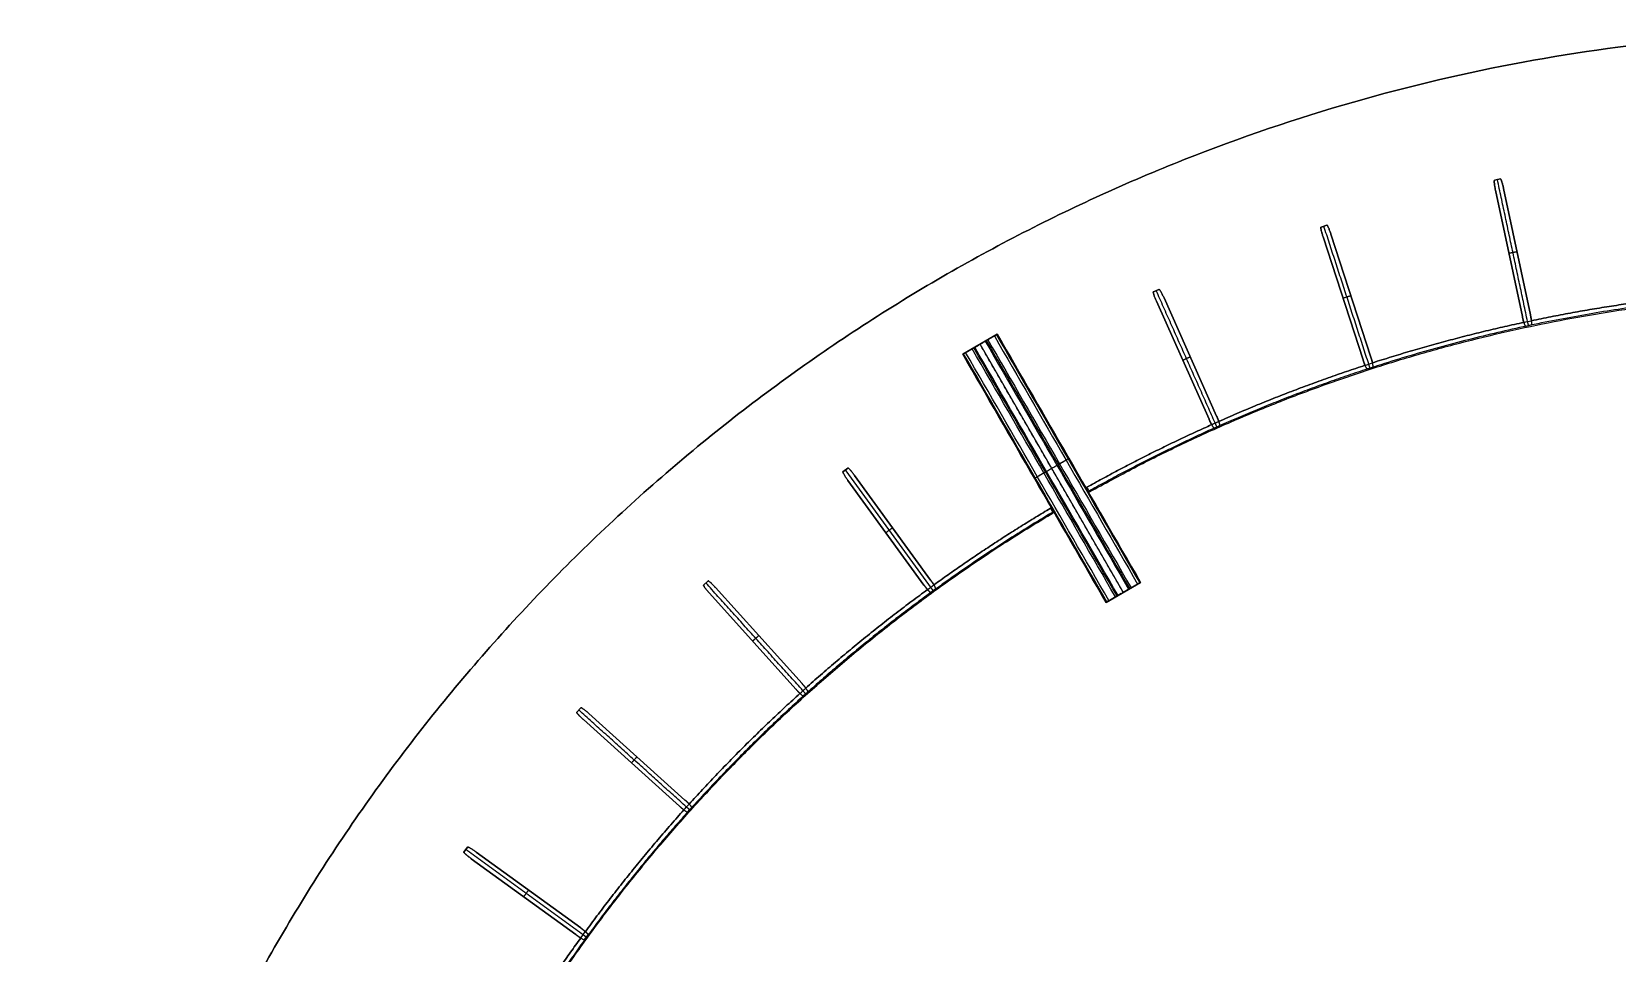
# Model space of a CAD drawing. Header units: millimetres. Extents: x -14 to 14, y 47 to 75.
# Drawn here: x -13.97 to -1.82, y 67.94 to 75 of the extents above; entities that cross this region are included whole.
import ezdxf

# ---------------------------------------------------------------- set-up
doc = ezdxf.new("R2010")
doc.units = ezdxf.units.MM
doc.header["$MEASUREMENT"] = 0
doc.layers.add('Default', color=7, linetype='Continuous')

msp = doc.modelspace()

# ---------------------------------------------------------------- linework, layer by layer
at = {"layer": 'Default', "color": 6}
for p, q in [((-2.712, 73.871, 0.216), (-2.757, 73.861, 0.216)), ((-2.712, 73.871, 0.226), (-2.757, 73.861, 0.226)), ((-2.757, 73.861, 0.221), (-2.712, 73.871, 0.221)), ((-2.757, 73.861, 0.216), (-2.757, 73.861, 0.226)), ((-2.75, 73.785, 0.216), (-2.544, 72.816, 0.216)), ((-2.75, 73.785, 0.226), (-2.544, 72.816, 0.226)), ((-2.544, 72.816, 0.221), (-2.75, 73.785, 0.221)), ((-2.75, 73.785, 0.216), (-2.75, 73.785, 0.226)), ((-2.712, 73.871, 0.216), (-2.712, 73.871, 0.226)), ((-2.482, 72.829, 0.216), (-2.688, 73.798, 0.216)), ((-2.482, 72.829, 0.226), (-2.688, 73.798, 0.226)), ((-2.688, 73.798, 0.221), (-2.482, 72.829, 0.221)), ((-2.688, 73.798, 0.216), (-2.688, 73.798, 0.226)), ((-4.042, 73.517, 0.216), (-4.087, 73.502, 0.216)), ((-4.042, 73.517, 0.226), (-4.087, 73.502, 0.226)), ((-4.087, 73.502, 0.221), (-4.042, 73.517, 0.221)), ((-4.042, 73.517, 0.216), (-4.042, 73.517, 0.226)), ((-4.087, 73.502, 0.216), (-4.087, 73.502, 0.226)), ((-4.071, 73.427, 0.216), (-3.765, 72.485, 0.216)), ((-4.071, 73.427, 0.226), (-3.765, 72.485, 0.226)), ((-3.765, 72.485, 0.221), (-4.071, 73.427, 0.221)), ((-4.071, 73.427, 0.216), (-4.071, 73.427, 0.226)), ((-3.705, 72.505, 0.216), (-4.011, 73.447, 0.216)), ((-3.705, 72.505, 0.226), (-4.011, 73.447, 0.226)), ((-4.011, 73.447, 0.221), (-3.705, 72.505, 0.221)), ((-4.011, 73.447, 0.216), (-4.011, 73.447, 0.226)), ((-5.329, 73.025, 0.216), (-5.371, 73.007, 0.216)), ((-5.329, 73.025, 0.226), (-5.371, 73.007, 0.226)), ((-5.371, 73.007, 0.221), (-5.329, 73.025, 0.221)), ((-5.329, 73.025, 0.216), (-5.329, 73.025, 0.226)), ((-5.371, 73.007, 0.216), (-5.371, 73.007, 0.226)), ((-5.348, 72.934, 0.216), (-4.945, 72.029, 0.216)), ((-5.348, 72.934, 0.226), (-4.945, 72.029, 0.226)), ((-4.945, 72.029, 0.221), (-5.348, 72.934, 0.221)), ((-5.348, 72.934, 0.216), (-5.348, 72.934, 0.226)), ((-4.887, 72.054, 0.216), (-5.29, 72.959, 0.216)), ((-4.887, 72.054, 0.226), (-5.29, 72.959, 0.226)), ((-5.29, 72.959, 0.221), (-4.887, 72.054, 0.221)), ((-5.29, 72.959, 0.216), (-5.29, 72.959, 0.226)), ((-2.544, 72.816, 0.216), (-2.544, 72.816, 0.226)), ((-2.482, 72.829, 0.216), (-2.482, 72.829, 0.226)), ((-2.52, 72.743, 0.216), (-2.474, 72.753, 0.216)), ((-2.52, 72.743, 0.226), (-2.474, 72.753, 0.226)), ((-3.765, 72.485, 0.216), (-3.765, 72.485, 0.226)), ((-3.734, 72.415, 0.216), (-3.713, 72.421, 0.216)), ((-3.734, 72.415, 0.226), (-3.713, 72.421, 0.226)), ((-3.713, 72.421, 0.216), (-3.689, 72.429, 0.216)), ((-3.713, 72.421, 0.226), (-3.689, 72.429, 0.226)), ((-3.705, 72.505, 0.216), (-3.705, 72.505, 0.226)), ((-4.887, 72.054, 0.216), (-4.887, 72.054, 0.226)), ((-4.945, 72.029, 0.216), (-4.945, 72.029, 0.226)), ((-4.906, 71.962, 0.216), (-4.886, 71.97, 0.216)), ((-4.906, 71.962, 0.226), (-4.886, 71.97, 0.226)), ((-4.886, 71.97, 0.216), (-4.863, 71.981, 0.216)), ((-4.886, 71.97, 0.226), (-4.863, 71.981, 0.226)), ((-7.712, 71.655, 0.216), (-7.75, 71.627, 0.216)), ((-7.712, 71.655, 0.226), (-7.75, 71.627, 0.226)), ((-7.75, 71.627, 0.221), (-7.712, 71.655, 0.221)), ((-7.75, 71.627, 0.216), (-7.75, 71.627, 0.226)), ((-7.712, 71.655, 0.216), (-7.712, 71.655, 0.226)), ((-7.079, 70.797, 0.216), (-7.661, 71.598, 0.216)), ((-7.079, 70.797, 0.226), (-7.661, 71.598, 0.226)), ((-7.661, 71.598, 0.221), (-7.079, 70.797, 0.221)), ((-7.661, 71.598, 0.216), (-7.661, 71.598, 0.226)), ((-7.712, 71.561, 0.216), (-7.13, 70.759, 0.216)), ((-7.712, 71.561, 0.226), (-7.13, 70.759, 0.226)), ((-7.13, 70.759, 0.221), (-7.712, 71.561, 0.221)), ((-7.712, 71.561, 0.216), (-7.712, 71.561, 0.226)), ((-8.784, 70.79, 0.216), (-8.818, 70.759, 0.216)), ((-8.784, 70.79, 0.226), (-8.818, 70.759, 0.226)), ((-8.818, 70.759, 0.221), (-8.784, 70.79, 0.221)), ((-8.818, 70.759, 0.216), (-8.818, 70.759, 0.226)), ((-8.784, 70.79, 0.216), (-8.784, 70.79, 0.226)), ((-8.064, 70.003, 0.216), (-8.727, 70.739, 0.216)), ((-8.064, 70.003, 0.226), (-8.727, 70.739, 0.226)), ((-8.727, 70.739, 0.221), (-8.064, 70.003, 0.221)), ((-8.727, 70.739, 0.216), (-8.727, 70.739, 0.226)), ((-7.13, 70.759, 0.216), (-7.13, 70.759, 0.226)), ((-7.079, 70.797, 0.216), (-7.079, 70.797, 0.226)), ((-7.078, 70.703, 0.216), (-7.041, 70.73, 0.216)), ((-7.078, 70.703, 0.226), (-7.041, 70.73, 0.226)), ((-8.774, 70.697, 0.216), (-8.111, 69.961, 0.216)), ((-8.774, 70.697, 0.226), (-8.111, 69.961, 0.226)), ((-8.111, 69.961, 0.221), (-8.774, 70.697, 0.221)), ((-8.774, 70.697, 0.216), (-8.774, 70.697, 0.226)), ((-8.064, 70.003, 0.216), (-8.064, 70.003, 0.226)), ((-8.111, 69.961, 0.216), (-8.111, 69.961, 0.226)), ((-8.054, 69.91, 0.216), (-8.037, 69.923, 0.216)), ((-8.054, 69.91, 0.226), (-8.037, 69.923, 0.226)), ((-8.037, 69.923, 0.216), (-8.019, 69.94, 0.216)), ((-8.037, 69.923, 0.226), (-8.019, 69.94, 0.226)), ((-9.759, 69.818, 0.216), (-9.79, 69.784, 0.216)), ((-9.759, 69.818, 0.226), (-9.79, 69.784, 0.226)), ((-9.79, 69.784, 0.221), (-9.759, 69.818, 0.221)), ((-9.79, 69.784, 0.216), (-9.79, 69.784, 0.226)), ((-9.759, 69.818, 0.216), (-9.759, 69.818, 0.226)), ((-8.961, 69.111, 0.216), (-9.697, 69.774, 0.216)), ((-8.961, 69.111, 0.226), (-9.697, 69.774, 0.226)), ((-9.697, 69.774, 0.221), (-8.961, 69.111, 0.221)), ((-9.697, 69.774, 0.216), (-9.697, 69.774, 0.226)), ((-9.739, 69.727, 0.216), (-9.003, 69.064, 0.216)), ((-9.739, 69.727, 0.226), (-9.003, 69.064, 0.226)), ((-9.003, 69.064, 0.221), (-9.739, 69.727, 0.221)), ((-9.739, 69.727, 0.216), (-9.739, 69.727, 0.226)), ((-9.003, 69.064, 0.216), (-9.003, 69.064, 0.226)), ((-8.961, 69.111, 0.216), (-8.961, 69.111, 0.226)), ((-8.941, 69.019, 0.216), (-8.924, 69.037, 0.216)), ((-8.941, 69.019, 0.226), (-8.924, 69.037, 0.226)), ((-8.924, 69.037, 0.216), (-8.909, 69.053, 0.216)), ((-8.924, 69.037, 0.226), (-8.909, 69.053, 0.226)), ((-10.627, 68.75, 0.216), (-10.655, 68.712, 0.216)), ((-10.627, 68.75, 0.226), (-10.655, 68.712, 0.226)), ((-10.655, 68.712, 0.221), (-10.627, 68.75, 0.221)), ((-10.655, 68.712, 0.216), (-10.655, 68.712, 0.226)), ((-10.627, 68.75, 0.216), (-10.627, 68.75, 0.226)), ((-10.598, 68.661, 0.216), (-9.797, 68.079, 0.216)), ((-10.598, 68.661, 0.226), (-9.797, 68.079, 0.226)), ((-9.797, 68.079, 0.221), (-10.598, 68.661, 0.221)), ((-10.598, 68.661, 0.216), (-10.598, 68.661, 0.226)), ((-9.759, 68.13, 0.216), (-10.561, 68.712, 0.216)), ((-9.759, 68.13, 0.226), (-10.561, 68.712, 0.226)), ((-10.561, 68.712, 0.221), (-9.759, 68.13, 0.221)), ((-10.561, 68.712, 0.216), (-10.561, 68.712, 0.226)), ((-9.797, 68.079, 0.216), (-9.797, 68.079, 0.226)), ((-9.759, 68.13, 0.216), (-9.759, 68.13, 0.226)), ((-9.73, 68.041, 0.216), (-9.703, 68.078, 0.216)), ((-9.73, 68.041, 0.226), (-9.703, 68.078, 0.226))]:
    msp.add_line(p, q, dxfattribs=at)
at = {"layer": 'Default', "color": 3}
for p, q in [((-6.568, 72.681, 0.302), (-6.568, 72.681, 0.216)), ((-5.602, 70.703, 0.238), (-6.7, 72.605, 0.238)), ((-6.7, 72.605, 0.238), (-6.7, 72.605, 0.216)), ((-6.832, 72.528, 0.302), (-6.832, 72.528, 0.216)), ((-6.019, 71.73, 0.302), (-6.019, 71.73, 0.216)), ((-6.283, 71.577, 0.302), (-6.283, 71.577, 0.216)), ((-5.47, 70.779, 0.302), (-5.47, 70.779, 0.216)), ((-5.734, 70.626, 0.302), (-5.734, 70.626, 0.216)), ((-5.602, 70.703, 0.238), (-5.602, 70.703, 0.216))]:
    msp.add_line(p, q, dxfattribs=at)
for points in [[(-6.568, 72.681), (-6.832, 72.528)], [(-6.683, 72.615), (-6.568, 72.681)], [(-6.59, 72.668), (-6.64, 72.639)], [(-5.47, 70.779), (-6.568, 72.681)], [(-6.568, 72.681), (-5.47, 70.779)], [(-6.832, 72.528), (-6.717, 72.595)], [(-6.76, 72.57), (-6.81, 72.541)], [(-6.832, 72.528), (-5.734, 70.626)], [(-5.734, 70.626), (-6.832, 72.528)], [(-5.734, 70.626), (-5.47, 70.779)], [(-5.47, 70.779), (-5.585, 70.712)], [(-5.542, 70.737), (-5.492, 70.766)], [(-5.619, 70.693), (-5.734, 70.626)], [(-5.712, 70.639), (-5.662, 70.668)]]:
    msp.add_lwpolyline(points, dxfattribs=at)
at = {"layer": 'Default', "color": 177}
for points, knots in [([(13.967, 61, -0.008), (13.967, 75, -0.008), (0, 75, -0.008), (-13.967, 75, -0.008), (-13.967, 61, -0.008), (-13.967, 47, -0.008), (0, 47, -0.008), (13.967, 47, -0.008), (13.967, 61, -0.008)], [0, 0, 0, 21.991149, 21.991149, 43.982297, 43.982297, 65.973446, 65.973446, 87.964594, 87.964594, 87.964594]), ([(13.967, 61, 0.218), (13.967, 47, 0.218), (0, 47, 0.218), (-13.967, 47, 0.218), (-13.967, 61, 0.218), (-13.967, 75, 0.218), (0, 75, 0.218), (13.967, 75, 0.218), (13.967, 61, 0.218)], [-87.964594, -87.964594, -87.964594, -65.973446, -65.973446, -43.982297, -43.982297, -21.991149, -21.991149, 0, 0, 0]), ([(13.967, 61, 0.105), (13.967, 75, 0.105), (0, 75, 0.105), (-13.967, 75, 0.105), (-13.967, 61, 0.105), (-13.967, 47, 0.105), (0, 47, 0.105), (13.967, 47, 0.105), (13.967, 61, 0.105)], [0, 0, 0, 21.991149, 21.991149, 43.982297, 43.982297, 65.973446, 65.973446, 87.964594, 87.964594, 87.964594])]:
    msp.add_rational_spline(points, [1, 0.707106781187, 1, 0.707106781187, 1, 0.707106781187, 1, 0.707106781187, 1], degree=2, knots=knots, dxfattribs=at)
at = {"layer": 'Default', "color": 6}
for points, weights, degree in [([(-2.757, 73.861, 0.216), (-2.766, 73.859, 0.216), (-2.75, 73.785, 0.216)], [1, 0.707106781187, 1], 2), ([(-2.757, 73.861, 0.226), (-2.766, 73.859, 0.226), (-2.75, 73.785, 0.226)], [1, 0.707106781187, 1], 2), ([(-2.75, 73.785, 0.221), (-2.766, 73.859, 0.221), (-2.757, 73.861, 0.221)], [1, 0.707106781187, 1], 2), ([(-2.688, 73.798, 0.216), (-2.704, 73.872, 0.216), (-2.712, 73.871, 0.216)], [1, 0.707106781187, 1], 2), ([(-2.688, 73.798, 0.226), (-2.704, 73.872, 0.226), (-2.712, 73.871, 0.226)], [1, 0.707106781187, 1], 2), ([(-2.712, 73.871, 0.221), (-2.704, 73.872, 0.221), (-2.688, 73.798, 0.221)], [1, 0.707106781187, 1], 2), ([(-4.011, 73.447, 0.216), (-4.034, 73.519, 0.216), (-4.042, 73.517, 0.216)], [1, 0.707106781187, 1], 2), ([(-4.011, 73.447, 0.226), (-4.034, 73.519, 0.226), (-4.042, 73.517, 0.226)], [1, 0.707106781187, 1], 2), ([(-4.042, 73.517, 0.221), (-4.034, 73.519, 0.221), (-4.011, 73.447, 0.221)], [1, 0.707106781187, 1], 2), ([(-4.087, 73.502, 0.216), (-4.095, 73.5, 0.216), (-4.071, 73.427, 0.216)], [1, 0.707106781187, 1], 2), ([(-4.087, 73.502, 0.226), (-4.095, 73.5, 0.226), (-4.071, 73.427, 0.226)], [1, 0.707106781187, 1], 2), ([(-4.071, 73.427, 0.221), (-4.095, 73.5, 0.221), (-4.087, 73.502, 0.221)], [1, 0.707106781187, 1], 2), ([(-5.29, 72.959, 0.216), (-5.321, 73.029, 0.216), (-5.329, 73.025, 0.216)], [1, 0.707106781187, 1], 2), ([(-5.29, 72.959, 0.226), (-5.321, 73.029, 0.226), (-5.329, 73.025, 0.226)], [1, 0.707106781187, 1], 2), ([(-5.329, 73.025, 0.221), (-5.321, 73.029, 0.221), (-5.29, 72.959, 0.221)], [1, 0.707106781187, 1], 2), ([(-5.86, 71.473, 0.221), (-3.204, 72.959, 0.221), (-0.161, 73, 0.221)], [0.861476329875, 0.883051693523, 0.963380040124], 2), ([(-5.371, 73.007, 0.216), (-5.379, 73.003, 0.216), (-5.348, 72.934, 0.216)], [1, 0.707106781187, 1], 2), ([(-5.371, 73.007, 0.226), (-5.379, 73.003, 0.226), (-5.348, 72.934, 0.226)], [1, 0.707106781187, 1], 2), ([(-5.348, 72.934, 0.221), (-5.379, 73.003, 0.221), (-5.371, 73.007, 0.221)], [1, 0.707106781187, 1], 2), ([(-0.161, 73.008, 0.226), (-1.981, 72.983, 0.226), (-3.713, 72.421, 0.226)], [0.963384201334, 0.913716196428, 0.886509199455], 2), ([(-0.161, 73.008, 0.216), (-1.981, 72.983, 0.216), (-3.713, 72.421, 0.216)], [0.963384201339, 0.913716196429, 0.886509199455], 2), ([(-2.474, 72.785, 0.226), (-1.886, 72.908, 0.226), (-1.289, 72.972, 0.226)], [0.908123857218, 0.91972819824, 0.93380018777], 2), ([(-2.474, 72.785, 0.216), (-1.886, 72.908, 0.216), (-1.289, 72.972, 0.216)], [0.908123857218, 0.91972819824, 0.93380018777], 2), ([(-1.289, 72.972, 0.221), (-1.886, 72.908, 0.221), (-2.474, 72.785, 0.221)], [0.93380018777, 0.91972819824, 0.908123857218], 2), ([(-2.544, 72.816, 0.216), (-2.539, 72.791, 0.216), (-2.533, 72.772, 0.216)], [1, 0.8811173602, 0.858741441198], 2), ([(-2.544, 72.816, 0.226), (-2.539, 72.791, 0.226), (-2.533, 72.772, 0.226)], [1, 0.881117360202, 0.858741441199], 2), ([(-2.533, 72.772, 0.221), (-2.539, 72.791, 0.221), (-2.544, 72.816, 0.221)], [0.858741441198, 0.8811173602, 1], 2), ([(-2.474, 72.785, 0.216), (-2.477, 72.805, 0.216), (-2.482, 72.829, 0.216)], [0.858741441198, 0.8811173602, 1], 2), ([(-2.474, 72.785, 0.226), (-2.477, 72.805, 0.226), (-2.482, 72.829, 0.226)], [0.858741441199, 0.881117360202, 1], 2), ([(-2.482, 72.829, 0.221), (-2.477, 72.805, 0.221), (-2.474, 72.785, 0.221)], [1, 0.8811173602, 0.858741441198], 2), ([(-2.474, 72.753, 0.216), (-2.47, 72.754, 0.216), (-2.474, 72.785, 0.216)], [1, 0.825989420987, 0.858741441198], 2), ([(-2.474, 72.753, 0.226), (-2.47, 72.754, 0.226), (-2.474, 72.785, 0.226)], [1, 0.825989420985, 0.858741441199], 2), ([(-3.692, 72.462, 0.226), (-3.12, 72.646, 0.226), (-2.533, 72.772, 0.226)], [0.886955668174, 0.895798276946, 0.906981795845], 2), ([(-3.692, 72.462, 0.216), (-3.12, 72.646, 0.216), (-2.533, 72.772, 0.216)], [0.886955668174, 0.895798276946, 0.906981795845], 2), ([(-2.533, 72.772, 0.221), (-3.12, 72.646, 0.221), (-3.692, 72.462, 0.221)], [0.906981795845, 0.8957980915, 0.886955374918], 2), ([(-2.533, 72.772, 0.216), (-2.524, 72.742, 0.216), (-2.52, 72.743, 0.216)], [0.858741441198, 0.825989420987, 1], 2), ([(-2.533, 72.772, 0.226), (-2.524, 72.742, 0.226), (-2.52, 72.743, 0.226)], [0.858741441199, 0.825989420985, 1], 2), ([(-3.713, 72.421, 0.226), (-4.311, 72.226, 0.226), (-4.886, 71.97, 0.226)], [0.886509199455, 0.877472998245, 0.870914446201], 2), ([(-3.713, 72.421, 0.216), (-4.311, 72.226, 0.216), (-4.886, 71.97, 0.216)], [0.886509199455, 0.877472998231, 0.87091444618], 2), ([(-4.87, 72.013, 0.226), (-4.321, 72.256, 0.226), (-3.75, 72.443, 0.226)], [0.871233326173, 0.877535453279, 0.886084014252], 2), ([(-4.87, 72.013, 0.216), (-4.321, 72.256, 0.216), (-3.75, 72.443, 0.216)], [0.871233326173, 0.877535453279, 0.886084014252], 2), ([(-3.75, 72.443, 0.221), (-4.321, 72.256, 0.221), (-4.87, 72.013, 0.221)], [0.886081754882, 0.877534278292, 0.87123282168], 2), ([(-3.765, 72.485, 0.216), (-3.757, 72.461, 0.216), (-3.75, 72.443, 0.216)], [1, 0.8811173602, 0.858741441198], 2), ([(-3.765, 72.485, 0.226), (-3.757, 72.461, 0.226), (-3.75, 72.443, 0.226)], [1, 0.881117360202, 0.858741441199], 2), ([(-3.75, 72.443, 0.221), (-3.757, 72.461, 0.221), (-3.765, 72.485, 0.221)], [0.858739743485, 0.88111284988, 1], 2), ([(-3.75, 72.443, 0.216), (-3.738, 72.414, 0.216), (-3.734, 72.415, 0.216)], [0.858741441198, 0.825989420987, 1], 2), ([(-3.75, 72.443, 0.226), (-3.738, 72.414, 0.226), (-3.734, 72.415, 0.226)], [0.858741441199, 0.825989420985, 1], 2), ([(-3.692, 72.462, 0.216), (-3.697, 72.481, 0.216), (-3.705, 72.505, 0.216)], [0.858741441198, 0.8811173602, 1], 2), ([(-3.692, 72.462, 0.226), (-3.697, 72.481, 0.226), (-3.705, 72.505, 0.226)], [0.858741441198, 0.881117360202, 1], 2), ([(-3.705, 72.505, 0.221), (-3.697, 72.481, 0.221), (-3.692, 72.462, 0.221)], [1, 0.881652091522, 0.858944686418], 2), ([(-3.689, 72.429, 0.216), (-3.685, 72.43, 0.216), (-3.692, 72.462, 0.216)], [1, 0.825989420987, 0.858741441198], 2), ([(-3.689, 72.429, 0.226), (-3.685, 72.43, 0.226), (-3.692, 72.462, 0.226)], [1, 0.825989420985, 0.858741441198], 2), ([(-4.87, 72.013, 0.216), (-4.877, 72.032, 0.216), (-4.887, 72.054, 0.216)], [0.858741441198, 0.8811173602, 1], 2), ([(-4.87, 72.013, 0.226), (-4.877, 72.032, 0.226), (-4.887, 72.054, 0.226)], [0.858741441198, 0.881117360201, 1], 2), ([(-4.887, 72.054, 0.221), (-4.877, 72.032, 0.221), (-4.87, 72.013, 0.221)], [1, 0.881009252802, 0.858700825366], 2), ([(-5.881, 71.508, 0.226), (-5.414, 71.769, 0.226), (-4.925, 71.988, 0.226)], [0.861472719453, 0.865176252297, 0.870611769727], 2), ([(-5.881, 71.508, 0.216), (-5.414, 71.769, 0.216), (-4.925, 71.988, 0.216)], [0.861472719453, 0.865176252297, 0.870611769727], 2), ([(-4.925, 71.988, 0.221), (-5.414, 71.769, 0.221), (-5.881, 71.508, 0.221)], [0.870611197844, 0.865176057467, 0.861472719453], 2), ([(-4.886, 71.97, 0.226), (-5.386, 71.746, 0.226), (-5.864, 71.479, 0.226)], [0.870914446201, 0.865288867953, 0.861486170257], 2), ([(-4.886, 71.97, 0.216), (-5.386, 71.746, 0.216), (-5.864, 71.479, 0.216)], [0.87091444618, 0.865288867946, 0.861486170257], 2), ([(-4.945, 72.029, 0.216), (-4.935, 72.006, 0.216), (-4.925, 71.988, 0.216)], [1, 0.8811173602, 0.858741441198], 2), ([(-4.945, 72.029, 0.226), (-4.935, 72.006, 0.226), (-4.925, 71.988, 0.226)], [1, 0.881117360201, 0.858741441198], 2), ([(-4.925, 71.988, 0.221), (-4.935, 72.006, 0.221), (-4.945, 72.029, 0.221)], [0.85898638775, 0.881760553025, 1], 2), ([(-4.925, 71.988, 0.216), (-4.898, 72.001, 0.216), (-4.87, 72.013, 0.216)], [0.870611769727, 0.870919767423, 0.871233326173], 2), ([(-4.925, 71.988, 0.226), (-4.898, 72.001, 0.226), (-4.87, 72.013, 0.226)], [0.870611769727, 0.870919767423, 0.871233326173], 2), ([(-4.925, 71.988, 0.216), (-4.91, 71.961, 0.216), (-4.906, 71.962, 0.216)], [0.858741441198, 0.825989420987, 1], 2), ([(-4.925, 71.988, 0.226), (-4.91, 71.961, 0.226), (-4.906, 71.962, 0.226)], [0.858741441198, 0.825989420985, 1], 2), ([(-4.863, 71.981, 0.216), (-4.859, 71.982, 0.216), (-4.87, 72.013, 0.216)], [1, 0.825989420987, 0.858741441198], 2), ([(-4.863, 71.981, 0.226), (-4.859, 71.982, 0.226), (-4.87, 72.013, 0.226)], [1, 0.825989420985, 0.858741441198], 2), ([(-7.75, 71.627, 0.216), (-7.757, 71.622, 0.216), (-7.712, 71.561, 0.216)], [1, 0.707106781187, 1], 2), ([(-7.75, 71.627, 0.226), (-7.757, 71.622, 0.226), (-7.712, 71.561, 0.226)], [1, 0.707106781187, 1], 2), ([(-7.712, 71.561, 0.221), (-7.757, 71.622, 0.221), (-7.75, 71.627, 0.221)], [1, 0.707106781187, 1], 2), ([(-7.661, 71.598, 0.216), (-7.706, 71.66, 0.216), (-7.712, 71.655, 0.216)], [1, 0.707106781187, 1], 2), ([(-7.661, 71.598, 0.226), (-7.706, 71.66, 0.226), (-7.712, 71.655, 0.226)], [1, 0.707106781187, 1], 2), ([(-7.712, 71.655, 0.221), (-7.706, 71.66, 0.221), (-7.661, 71.598, 0.221)], [1, 0.707106781187, 1], 2), ([(-7.053, 70.76, 0.226), (-6.62, 71.073, 0.226), (-6.16, 71.347, 0.226)], [0.854801449116, 0.856256535563, 0.859408078171], 2), ([(-7.053, 70.76, 0.216), (-6.62, 71.073, 0.216), (-6.16, 71.347, 0.216)], [0.854801449116, 0.856256535563, 0.859408078171], 2), ([(-6.16, 71.347, 0.221), (-6.62, 71.073, 0.221), (-7.053, 70.76, 0.221)], [0.859408078171, 0.856256535563, 0.854801449116], 2), ([(-10.312, 67.14, 0.221), (-8.755, 69.755, 0.221), (-6.14, 71.312, 0.221)], [0.877439771996, 0.841730814276, 0.859404980602], 2), ([(-6.143, 71.317, 0.226), (-7.159, 70.713, 0.226), (-8.037, 69.923, 0.226)], [0.859414849336, 0.852464419164, 0.853755705209], 2), ([(-6.143, 71.317, 0.216), (-7.159, 70.713, 0.216), (-8.037, 69.923, 0.216)], [0.859414849336, 0.85246441916, 0.853755705211], 2), ([(-8.818, 70.759, 0.216), (-8.825, 70.753, 0.216), (-8.774, 70.697, 0.216)], [1, 0.707106781187, 1], 2), ([(-8.818, 70.759, 0.226), (-8.825, 70.753, 0.226), (-8.774, 70.697, 0.226)], [1, 0.707106781187, 1], 2), ([(-8.774, 70.697, 0.221), (-8.825, 70.753, 0.221), (-8.818, 70.759, 0.221)], [1, 0.707106781187, 1], 2), ([(-8.727, 70.739, 0.216), (-8.778, 70.796, 0.216), (-8.784, 70.79, 0.216)], [1, 0.707106781187, 1], 2), ([(-8.727, 70.739, 0.226), (-8.778, 70.796, 0.226), (-8.784, 70.79, 0.226)], [1, 0.707106781187, 1], 2), ([(-8.784, 70.79, 0.221), (-8.778, 70.796, 0.221), (-8.727, 70.739, 0.221)], [1, 0.707106781187, 1], 2), ([(-8.035, 69.969, 0.226), (-7.587, 70.37, 0.226), (-7.102, 70.724, 0.226)], [0.853724069709, 0.853122087681, 0.854643284933], 2), ([(-8.035, 69.969, 0.216), (-7.587, 70.37, 0.216), (-7.102, 70.724, 0.216)], [0.853724069709, 0.853122087681, 0.854643284933], 2), ([(-7.102, 70.724, 0.221), (-7.587, 70.37, 0.221), (-8.035, 69.969, 0.221)], [0.854643284933, 0.853122094193, 0.853724064555], 2), ([(-7.13, 70.759, 0.216), (-7.115, 70.739, 0.216), (-7.102, 70.724, 0.216)], [1, 0.8811173602, 0.858741441198], 2), ([(-7.13, 70.759, 0.226), (-7.115, 70.739, 0.226), (-7.102, 70.724, 0.226)], [1, 0.881117360201, 0.858741441198], 2), ([(-7.102, 70.724, 0.221), (-7.115, 70.739, 0.221), (-7.13, 70.759, 0.221)], [0.858741441198, 0.8811173602, 1], 2), ([(-7.102, 70.724, 0.216), (-7.082, 70.7, 0.216), (-7.078, 70.703, 0.216)], [0.858741441198, 0.825989420987, 1], 2), ([(-7.102, 70.724, 0.226), (-7.082, 70.7, 0.226), (-7.078, 70.703, 0.226)], [0.858741441198, 0.825989420986, 1], 2), ([(-7.053, 70.76, 0.216), (-7.064, 70.777, 0.216), (-7.079, 70.797, 0.216)], [0.858741441198, 0.8811173602, 1], 2), ([(-7.053, 70.76, 0.226), (-7.064, 70.777, 0.226), (-7.079, 70.797, 0.226)], [0.858741441198, 0.881117360201, 1], 2), ([(-7.079, 70.797, 0.221), (-7.064, 70.777, 0.221), (-7.053, 70.76, 0.221)], [1, 0.8811173602, 0.858741441198], 2), ([(-7.041, 70.73, 0.216), (-7.037, 70.733, 0.216), (-7.053, 70.76, 0.216)], [1, 0.825989420987, 0.858741441198], 2), ([(-7.041, 70.73, 0.226), (-7.037, 70.733, 0.226), (-7.053, 70.76, 0.226)], [1, 0.825989420986, 0.858741441198], 2), ([(-8.035, 69.969, 0.216), (-8.047, 69.985, 0.216), (-8.064, 70.003, 0.216)], [0.858741441198, 0.8811173602, 1], 2), ([(-8.035, 69.969, 0.226), (-8.047, 69.985, 0.226), (-8.064, 70.003, 0.226)], [0.858741441198, 0.881117360201, 1], 2), ([(-8.064, 70.003, 0.221), (-8.047, 69.985, 0.221), (-8.035, 69.969, 0.221)], [1, 0.880702683101, 0.858586515543], 2), ([(-8.928, 69.08, 0.226), (-8.525, 69.525, 0.226), (-8.08, 69.928, 0.226)], [0.857339146228, 0.854499460823, 0.853789816017], 2), ([(-8.928, 69.08, 0.216), (-8.525, 69.525, 0.216), (-8.08, 69.928, 0.216)], [0.857339146228, 0.854499460823, 0.853789816017], 2), ([(-8.08, 69.928, 0.221), (-8.525, 69.525, 0.221), (-8.928, 69.08, 0.221)], [0.853789811566, 0.854499429188, 0.857338964315], 2), ([(-8.037, 69.923, 0.226), (-8.504, 69.503, 0.226), (-8.924, 69.037, 0.226)], [0.853755705209, 0.85444327777, 0.857467587223], 2), ([(-8.037, 69.923, 0.216), (-8.504, 69.503, 0.216), (-8.924, 69.037, 0.216)], [0.853755705211, 0.854443277775, 0.857467587233], 2), ([(-8.111, 69.961, 0.216), (-8.094, 69.942, 0.216), (-8.08, 69.928, 0.216)], [1, 0.8811173602, 0.858741441198], 2), ([(-8.111, 69.961, 0.226), (-8.094, 69.942, 0.226), (-8.08, 69.928, 0.226)], [1, 0.881117360215, 0.858741441204], 2), ([(-8.08, 69.928, 0.221), (-8.094, 69.942, 0.221), (-8.111, 69.961, 0.221)], [0.858689482824, 0.880978986171, 1], 2), ([(-8.08, 69.928, 0.216), (-8.057, 69.907, 0.216), (-8.054, 69.91, 0.216)], [0.858741441198, 0.825989420987, 1], 2), ([(-8.08, 69.928, 0.226), (-8.057, 69.907, 0.226), (-8.054, 69.91, 0.226)], [0.858741441204, 0.825989420972, 1], 2), ([(-8.079, 69.928, 0.226), (-8.08, 69.928, 0.226), (-8.08, 69.928, 0.226), (-8.08, 69.928, 0.226)], [1, 1.00015522044, 1.00031368567, 1.00047539569], 3), ([(-8.019, 69.94, 0.216), (-8.015, 69.943, 0.216), (-8.035, 69.969, 0.216)], [1, 0.825989420987, 0.858741441198], 2), ([(-8.019, 69.94, 0.226), (-8.015, 69.943, 0.226), (-8.035, 69.969, 0.226)], [1, 0.825989420986, 0.858741441198], 2), ([(-9.79, 69.784, 0.216), (-9.796, 69.778, 0.216), (-9.739, 69.727, 0.216)], [1, 0.707106781187, 1], 2), ([(-9.79, 69.784, 0.226), (-9.796, 69.778, 0.226), (-9.739, 69.727, 0.226)], [1, 0.707106781187, 1], 2), ([(-9.739, 69.727, 0.221), (-9.796, 69.778, 0.221), (-9.79, 69.784, 0.221)], [1, 0.707106781187, 1], 2), ([(-9.697, 69.774, 0.216), (-9.753, 69.825, 0.216), (-9.759, 69.818, 0.216)], [1, 0.707106781187, 1], 2), ([(-9.697, 69.774, 0.226), (-9.753, 69.825, 0.226), (-9.759, 69.818, 0.226)], [1, 0.707106781187, 1], 2), ([(-9.759, 69.818, 0.221), (-9.753, 69.825, 0.221), (-9.697, 69.774, 0.221)], [1, 0.707106781187, 1], 2), ([(-8.924, 69.037, 0.226), (-9.714, 68.159, 0.226), (-10.318, 67.144, 0.226)], [0.857467587223, 0.863217299204, 0.877412981323], 2), ([(-8.924, 69.037, 0.216), (-9.714, 68.159, 0.216), (-10.318, 67.144, 0.216)], [0.857467587233, 0.863217299214, 0.877412981315], 2), ([(-9.724, 68.102, 0.226), (-9.37, 68.587, 0.226), (-8.969, 69.035, 0.226)], [0.865726553114, 0.860598125224, 0.857630251141], 2), ([(-9.724, 68.102, 0.216), (-9.37, 68.587, 0.216), (-8.969, 69.035, 0.216)], [0.865726553114, 0.860598125224, 0.857630251141], 2), ([(-8.969, 69.035, 0.221), (-9.37, 68.587, 0.221), (-9.724, 68.102, 0.221)], [0.857629760727, 0.860597701499, 0.865726553114], 2), ([(-9.003, 69.064, 0.216), (-8.985, 69.047, 0.216), (-8.969, 69.035, 0.216)], [1, 0.8811173602, 0.858741441198], 2), ([(-9.003, 69.064, 0.226), (-8.985, 69.047, 0.226), (-8.969, 69.035, 0.226)], [1, 0.881117360204, 0.858741441199], 2), ([(-8.969, 69.035, 0.221), (-8.985, 69.047, 0.221), (-9.003, 69.064, 0.221)], [0.858433842898, 0.880287744755, 1], 2), ([(-8.969, 69.035, 0.216), (-8.944, 69.016, 0.216), (-8.941, 69.019, 0.216)], [0.858741441198, 0.825989420987, 1], 2), ([(-8.969, 69.035, 0.226), (-8.944, 69.016, 0.226), (-8.941, 69.019, 0.226)], [0.858741441199, 0.825989420983, 1], 2), ([(-8.928, 69.08, 0.216), (-8.942, 69.094, 0.216), (-8.961, 69.111, 0.216)], [0.858741441201, 0.881117360209, 1], 2), ([(-8.928, 69.08, 0.226), (-8.942, 69.094, 0.226), (-8.961, 69.111, 0.226)], [0.8587414412, 0.881117360204, 1], 2), ([(-8.961, 69.111, 0.221), (-8.942, 69.094, 0.221), (-8.928, 69.08, 0.221)], [1, 0.880702686706, 0.85858651688], 2), ([(-8.909, 69.053, 0.216), (-8.907, 69.057, 0.216), (-8.928, 69.08, 0.216)], [1, 0.825989420978, 0.858741441201], 2), ([(-8.909, 69.053, 0.226), (-8.907, 69.057, 0.226), (-8.928, 69.08, 0.226)], [1, 0.825989420982, 0.8587414412], 2), ([(-10.655, 68.712, 0.216), (-10.66, 68.706, 0.216), (-10.598, 68.661, 0.216)], [1, 0.707106781187, 1], 2), ([(-10.655, 68.712, 0.226), (-10.66, 68.706, 0.226), (-10.598, 68.661, 0.226)], [1, 0.707106781187, 1], 2), ([(-10.598, 68.661, 0.221), (-10.66, 68.706, 0.221), (-10.655, 68.712, 0.221)], [1, 0.707106781187, 1], 2), ([(-10.561, 68.712, 0.216), (-10.622, 68.757, 0.216), (-10.627, 68.75, 0.216)], [1, 0.707106781187, 1], 2), ([(-10.561, 68.712, 0.226), (-10.622, 68.757, 0.226), (-10.627, 68.75, 0.226)], [1, 0.707106781187, 1], 2), ([(-10.627, 68.75, 0.221), (-10.622, 68.757, 0.221), (-10.561, 68.712, 0.221)], [1, 0.707106781187, 1], 2), ([(-10.347, 67.16, 0.226), (-10.073, 67.62, 0.226), (-9.76, 68.053, 0.226)], [0.877446111325, 0.870970161112, 0.866249470655], 2), ([(-10.347, 67.16, 0.216), (-10.073, 67.62, 0.216), (-9.76, 68.053, 0.216)], [0.877446111325, 0.870970161112, 0.866249470655], 2), ([(-9.76, 68.053, 0.221), (-10.073, 67.62, 0.221), (-10.347, 67.16, 0.221)], [0.866249470655, 0.870970161112, 0.877446111325], 2), ([(-9.797, 68.079, 0.216), (-9.777, 68.064, 0.216), (-9.76, 68.053, 0.216)], [1, 0.8811173602, 0.858741441198], 2), ([(-9.797, 68.079, 0.226), (-9.777, 68.064, 0.226), (-9.76, 68.053, 0.226)], [1, 0.881117360201, 0.858741441198], 2), ([(-9.76, 68.053, 0.221), (-9.777, 68.064, 0.221), (-9.797, 68.079, 0.221)], [0.858741441198, 0.8811173602, 1], 2), ([(-9.76, 68.053, 0.216), (-9.733, 68.037, 0.216), (-9.73, 68.041, 0.216)], [0.858741441198, 0.825989420987, 1], 2), ([(-9.76, 68.053, 0.226), (-9.733, 68.037, 0.226), (-9.73, 68.041, 0.226)], [0.858741441198, 0.825989420986, 1], 2), ([(-9.724, 68.102, 0.216), (-9.739, 68.115, 0.216), (-9.759, 68.13, 0.216)], [0.858741441198, 0.8811173602, 1], 2), ([(-9.724, 68.102, 0.226), (-9.739, 68.115, 0.226), (-9.759, 68.13, 0.226)], [0.858741441198, 0.8811173602, 1], 2), ([(-9.759, 68.13, 0.221), (-9.739, 68.115, 0.221), (-9.724, 68.102, 0.221)], [1, 0.8811173602, 0.858741441198], 2), ([(-9.703, 68.078, 0.216), (-9.7, 68.082, 0.216), (-9.724, 68.102, 0.216)], [1, 0.825989420987, 0.858741441198], 2), ([(-9.703, 68.078, 0.226), (-9.7, 68.082, 0.226), (-9.724, 68.102, 0.226)], [1, 0.825989420986, 0.858741441198], 2)]:
    msp.add_rational_spline(points, weights, degree=degree, dxfattribs=at)
for points, degree in [([(-2.504, 72.778, 0.216), (-2.619, 73.322, 0.216), (-2.735, 73.866, 0.216)], 2), ([(-2.504, 72.778, 0.226), (-2.619, 73.322, 0.226), (-2.735, 73.866, 0.226)], 2), ([(-3.721, 72.452, 0.216), (-3.893, 72.981, 0.216), (-4.065, 73.509, 0.216)], 2), ([(-3.721, 72.452, 0.226), (-3.893, 72.981, 0.226), (-4.065, 73.509, 0.226)], 2), ([(-2.585, 73.313, 0.216), (-2.616, 73.307, 0.216), (-2.647, 73.3, 0.216)], 2), ([(-2.585, 73.313, 0.226), (-2.616, 73.307, 0.226), (-2.647, 73.3, 0.226)], 2), ([(-4.898, 72.001, 0.216), (-5.124, 72.508, 0.216), (-5.35, 73.016, 0.216)], 2), ([(-4.898, 72.001, 0.226), (-5.124, 72.508, 0.226), (-5.35, 73.016, 0.226)], 2), ([(-3.858, 72.976, 0.216), (-3.888, 72.966, 0.216), (-3.918, 72.956, 0.216)], 2), ([(-3.858, 72.976, 0.226), (-3.888, 72.966, 0.226), (-3.918, 72.956, 0.226)], 2), ([(-2.533, 72.772, 0.216), (-2.513, 72.776, 0.216), (-2.494, 72.781, 0.216), (-2.474, 72.785, 0.216)], 3), ([(-2.533, 72.772, 0.226), (-2.513, 72.776, 0.226), (-2.494, 72.781, 0.226), (-2.474, 72.785, 0.226)], 3), ([(-2.474, 72.785, 0.226), (-2.474, 72.785, 0.222), (-2.474, 72.785, 0.219), (-2.474, 72.785, 0.216)], 3), ([(-2.533, 72.772, 0.216), (-2.533, 72.772, 0.219), (-2.533, 72.772, 0.222), (-2.533, 72.772, 0.226)], 3), ([(-2.497, 72.748, 0.216), (-2.5, 72.763, 0.216), (-2.504, 72.778, 0.216)], 2), ([(-2.497, 72.748, 0.226), (-2.5, 72.763, 0.226), (-2.504, 72.778, 0.226)], 2), ([(-5.088, 72.507, 0.216), (-5.117, 72.494, 0.216), (-5.146, 72.481, 0.216)], 2), ([(-5.088, 72.507, 0.226), (-5.117, 72.494, 0.226), (-5.146, 72.481, 0.226)], 2), ([(-3.75, 72.443, 0.216), (-3.731, 72.449, 0.216), (-3.712, 72.455, 0.216), (-3.692, 72.462, 0.216)], 3), ([(-3.75, 72.443, 0.226), (-3.731, 72.449, 0.226), (-3.712, 72.455, 0.226), (-3.692, 72.462, 0.226)], 3), ([(-3.75, 72.443, 0.216), (-3.75, 72.443, 0.219), (-3.75, 72.443, 0.222), (-3.75, 72.443, 0.226)], 3), ([(-3.711, 72.422, 0.216), (-3.716, 72.437, 0.216), (-3.721, 72.452, 0.216)], 2), ([(-3.711, 72.422, 0.226), (-3.716, 72.437, 0.226), (-3.721, 72.452, 0.226)], 2), ([(-3.692, 72.462, 0.226), (-3.692, 72.462, 0.222), (-3.692, 72.462, 0.219), (-3.692, 72.462, 0.216)], 3), ([(-4.925, 71.988, 0.216), (-4.925, 71.988, 0.219), (-4.925, 71.988, 0.222), (-4.925, 71.988, 0.226)], 3), ([(-4.885, 71.972, 0.216), (-4.891, 71.986, 0.216), (-4.898, 72.001, 0.216)], 2), ([(-4.885, 71.972, 0.226), (-4.891, 71.986, 0.226), (-4.898, 72.001, 0.226)], 2), ([(-4.87, 72.013, 0.226), (-4.87, 72.013, 0.222), (-4.87, 72.013, 0.219), (-4.87, 72.013, 0.216)], 3), ([(-7.078, 70.742, 0.216), (-7.405, 71.191, 0.216), (-7.731, 71.641, 0.216)], 2), ([(-7.078, 70.742, 0.226), (-7.405, 71.191, 0.226), (-7.731, 71.641, 0.226)], 2), ([(-5.881, 71.508, 0.226), (-5.881, 71.508, 0.222), (-5.881, 71.508, 0.219), (-5.881, 71.508, 0.216)], 3), ([(-5.864, 71.479, 0.226), (-5.869, 71.488, 0.226), (-5.875, 71.498, 0.226), (-5.881, 71.508, 0.226)], 3), ([(-5.864, 71.479, 0.216), (-5.869, 71.488, 0.216), (-5.875, 71.498, 0.216), (-5.881, 71.508, 0.216)], 3), ([(-5.864, 71.479, 0.216), (-5.86, 71.473, 0.219), (-5.86, 71.473, 0.222), (-5.864, 71.479, 0.226)], 3), ([(-6.16, 71.347, 0.226), (-6.154, 71.337, 0.226), (-6.149, 71.327, 0.226), (-6.143, 71.317, 0.226)], 3), ([(-6.16, 71.347, 0.216), (-6.154, 71.337, 0.216), (-6.149, 71.327, 0.216), (-6.143, 71.317, 0.216)], 3), ([(-6.16, 71.347, 0.216), (-6.16, 71.347, 0.219), (-6.16, 71.347, 0.222), (-6.16, 71.347, 0.226)], 3), ([(-6.143, 71.317, 0.226), (-6.14, 71.312, 0.222), (-6.14, 71.312, 0.219), (-6.143, 71.317, 0.216)], 3), ([(-7.37, 71.197, 0.216), (-7.395, 71.179, 0.216), (-7.421, 71.16, 0.216)], 2), ([(-7.37, 71.197, 0.226), (-7.395, 71.179, 0.226), (-7.421, 71.16, 0.226)], 2), ([(-8.057, 69.949, 0.216), (-8.429, 70.362, 0.216), (-8.801, 70.775, 0.216)], 2), ([(-8.057, 69.949, 0.226), (-8.429, 70.362, 0.226), (-8.801, 70.775, 0.226)], 2), ([(-7.102, 70.724, 0.216), (-7.086, 70.736, 0.216), (-7.07, 70.748, 0.216), (-7.053, 70.76, 0.216)], 3), ([(-7.102, 70.724, 0.226), (-7.086, 70.736, 0.226), (-7.07, 70.748, 0.226), (-7.053, 70.76, 0.226)], 3), ([(-7.102, 70.724, 0.216), (-7.102, 70.724, 0.219), (-7.102, 70.724, 0.222), (-7.102, 70.724, 0.226)], 3), ([(-7.059, 70.717, 0.216), (-7.069, 70.729, 0.216), (-7.078, 70.742, 0.216)], 2), ([(-7.059, 70.717, 0.226), (-7.069, 70.729, 0.226), (-7.078, 70.742, 0.226)], 2), ([(-7.053, 70.76, 0.226), (-7.053, 70.76, 0.222), (-7.053, 70.76, 0.219), (-7.053, 70.76, 0.216)], 3), ([(-8.395, 70.371, 0.216), (-8.419, 70.35, 0.216), (-8.442, 70.329, 0.216)], 2), ([(-8.395, 70.371, 0.226), (-8.419, 70.35, 0.226), (-8.442, 70.329, 0.226)], 2), ([(-8.08, 69.928, 0.216), (-8.065, 69.942, 0.216), (-8.05, 69.955, 0.216), (-8.035, 69.969, 0.216)], 3), ([(-8.08, 69.928, 0.226), (-8.065, 69.942, 0.226), (-8.05, 69.955, 0.226), (-8.035, 69.969, 0.226)], 3), ([(-8.08, 69.928, 0.216), (-8.08, 69.928, 0.219), (-8.08, 69.928, 0.222), (-8.079, 69.928, 0.226)], 3), ([(-8.036, 69.925, 0.216), (-8.047, 69.937, 0.216), (-8.057, 69.949, 0.216)], 2), ([(-8.036, 69.925, 0.226), (-8.047, 69.937, 0.226), (-8.057, 69.949, 0.226)], 2), ([(-8.035, 69.969, 0.226), (-8.035, 69.969, 0.222), (-8.035, 69.969, 0.219), (-8.035, 69.969, 0.216)], 3), ([(-8.949, 69.057, 0.216), (-9.362, 69.429, 0.216), (-9.775, 69.801, 0.216)], 2), ([(-8.949, 69.057, 0.226), (-9.362, 69.429, 0.226), (-9.775, 69.801, 0.226)], 2), ([(-9.329, 69.442, 0.216), (-9.35, 69.419, 0.216), (-9.371, 69.395, 0.216)], 2), ([(-9.329, 69.442, 0.226), (-9.35, 69.419, 0.226), (-9.371, 69.395, 0.226)], 2), ([(-8.969, 69.035, 0.216), (-8.955, 69.05, 0.216), (-8.942, 69.065, 0.216), (-8.928, 69.08, 0.216)], 3), ([(-8.969, 69.035, 0.226), (-8.955, 69.05, 0.226), (-8.942, 69.065, 0.226), (-8.928, 69.08, 0.226)], 3), ([(-8.969, 69.035, 0.216), (-8.969, 69.035, 0.219), (-8.969, 69.035, 0.222), (-8.969, 69.035, 0.226)], 3), ([(-8.925, 69.036, 0.216), (-8.937, 69.047, 0.216), (-8.949, 69.057, 0.216)], 2), ([(-8.925, 69.036, 0.226), (-8.937, 69.047, 0.226), (-8.949, 69.057, 0.226)], 2), ([(-8.928, 69.08, 0.226), (-8.928, 69.08, 0.222), (-8.928, 69.08, 0.219), (-8.928, 69.08, 0.216)], 3), ([(-9.742, 68.078, 0.216), (-10.191, 68.405, 0.216), (-10.641, 68.731, 0.216)], 2), ([(-9.742, 68.078, 0.226), (-10.191, 68.405, 0.226), (-10.641, 68.731, 0.226)], 2), ([(-10.16, 68.421, 0.216), (-10.179, 68.395, 0.216), (-10.197, 68.37, 0.216)], 2), ([(-10.16, 68.421, 0.226), (-10.179, 68.395, 0.226), (-10.197, 68.37, 0.226)], 2), ([(-9.76, 68.053, 0.216), (-9.748, 68.07, 0.216), (-9.736, 68.086, 0.216), (-9.724, 68.102, 0.216)], 3), ([(-9.76, 68.053, 0.226), (-9.748, 68.07, 0.226), (-9.736, 68.086, 0.226), (-9.724, 68.102, 0.226)], 3), ([(-9.76, 68.053, 0.216), (-9.76, 68.053, 0.219), (-9.76, 68.053, 0.222), (-9.76, 68.053, 0.226)], 3), ([(-9.717, 68.059, 0.216), (-9.729, 68.069, 0.216), (-9.742, 68.078, 0.216)], 2), ([(-9.717, 68.059, 0.226), (-9.729, 68.069, 0.226), (-9.742, 68.078, 0.226)], 2), ([(-9.724, 68.102, 0.226), (-9.724, 68.102, 0.222), (-9.724, 68.102, 0.219), (-9.724, 68.102, 0.216)], 3)]:
    msp.add_open_spline(points, degree=degree, dxfattribs=at)
at = {"layer": 'Default', "color": 3}
for points, weights in [([(-6.59, 72.668, 0.322), (-6.568, 72.681, 0.322), (-6.568, 72.681, 0.302)], [1, 0.707106781187, 1]), ([(-6.832, 72.528, 0.302), (-6.832, 72.528, 0.322), (-6.81, 72.541, 0.322)], [1, 0.707106781187, 1]), ([(-6.76, 72.57, 0.322), (-6.746, 72.578, 0.322), (-6.74, 72.581, 0.311)], [1, 0.850650808352, 1]), ([(-6.66, 72.628, 0.311), (-6.654, 72.631, 0.322), (-6.64, 72.639, 0.322)], [1, 0.850650808352, 1]), ([(-6.64, 72.639, 0.322), (-6.654, 72.631, 0.322), (-6.66, 72.628, 0.311)], [1, 0.850650808352, 1]), ([(-5.542, 70.737, 0.322), (-5.555, 70.729, 0.322), (-5.561, 70.726, 0.311)], [1, 0.850650808352, 1]), ([(-5.542, 70.737, 0.322), (-5.555, 70.729, 0.322), (-5.561, 70.726, 0.311)], [1, 0.850650808352, 1]), ([(-5.47, 70.779, 0.302), (-5.47, 70.779, 0.322), (-5.492, 70.766, 0.322)], [1, 0.707106781187, 1]), ([(-5.712, 70.639, 0.322), (-5.734, 70.626, 0.322), (-5.734, 70.626, 0.302)], [1, 0.707106781187, 1]), ([(-5.642, 70.679, 0.311), (-5.648, 70.676, 0.322), (-5.662, 70.668, 0.322)], [1, 0.850650808352, 1])]:
    msp.add_rational_spline(points, weights, degree=2, dxfattribs=at)
for points, degree in [([(-6.59, 72.668, 0.322), (-6.224, 72.034, 0.322), (-5.858, 71.4, 0.322), (-5.492, 70.766, 0.322)], 3), ([(-6.574, 72.677, 0.316), (-6.208, 72.043, 0.316), (-5.842, 71.409, 0.316), (-5.476, 70.775, 0.316)], 3), ([(-6.568, 72.681, 0.302), (-6.202, 72.047, 0.302), (-5.836, 71.413, 0.302), (-5.47, 70.779, 0.302)], 3), ([(-5.712, 70.639, 0.322), (-6.078, 71.273, 0.322), (-6.444, 71.907, 0.322), (-6.81, 72.541, 0.322)], 3), ([(-5.662, 70.668, 0.322), (-6.028, 71.302, 0.322), (-6.394, 71.936, 0.322), (-6.76, 72.57, 0.322)], 3), ([(-5.65, 70.675, 0.319), (-6.016, 71.309, 0.319), (-6.382, 71.943, 0.319), (-6.748, 72.577, 0.319)], 3), ([(-6.74, 72.581, 0.311), (-6.727, 72.589, 0.287), (-6.713, 72.597, 0.262), (-6.7, 72.605, 0.238)], 3), ([(-5.642, 70.679, 0.311), (-6.008, 71.313, 0.311), (-6.374, 71.947, 0.311), (-6.74, 72.581, 0.311)], 3), ([(-6.7, 72.605, 0.238), (-6.686, 72.612, 0.262), (-6.673, 72.62, 0.287), (-6.66, 72.628, 0.311)], 3), ([(-5.602, 70.703, 0.216), (-6.151, 71.654, 0.216), (-6.7, 72.605, 0.216)], 2), ([(-6.66, 72.628, 0.311), (-6.294, 71.994, 0.311), (-5.928, 71.36, 0.311), (-5.561, 70.726, 0.311)], 3), ([(-6.652, 72.633, 0.319), (-6.285, 71.999, 0.319), (-5.919, 71.364, 0.319), (-5.553, 70.73, 0.319)], 3), ([(-6.64, 72.639, 0.322), (-6.274, 72.005, 0.322), (-5.908, 71.371, 0.322), (-5.542, 70.737, 0.322)], 3), ([(-5.734, 70.626, 0.302), (-6.1, 71.26, 0.302), (-6.466, 71.894, 0.302), (-6.832, 72.528, 0.302)], 3), ([(-5.728, 70.63, 0.316), (-6.094, 71.264, 0.316), (-6.46, 71.898, 0.316), (-6.826, 72.532, 0.316)], 3), ([(-6.283, 71.577, 0.216), (-6.151, 71.654, 0.216), (-6.019, 71.73, 0.216)], 2), ([(-6.091, 71.688, 0.322), (-6.066, 71.703, 0.322), (-6.041, 71.717, 0.322)], 2), ([(-6.261, 71.59, 0.322), (-6.236, 71.604, 0.322), (-6.211, 71.619, 0.322)], 2), ([(-5.561, 70.726, 0.311), (-5.575, 70.718, 0.287), (-5.588, 70.71, 0.262), (-5.602, 70.703, 0.238)], 3), ([(-5.602, 70.703, 0.238), (-5.615, 70.695, 0.262), (-5.629, 70.687, 0.287), (-5.642, 70.679, 0.311)], 3)]:
    msp.add_open_spline(points, degree=degree, dxfattribs=at)

doc.saveas('drawing.dxf')
